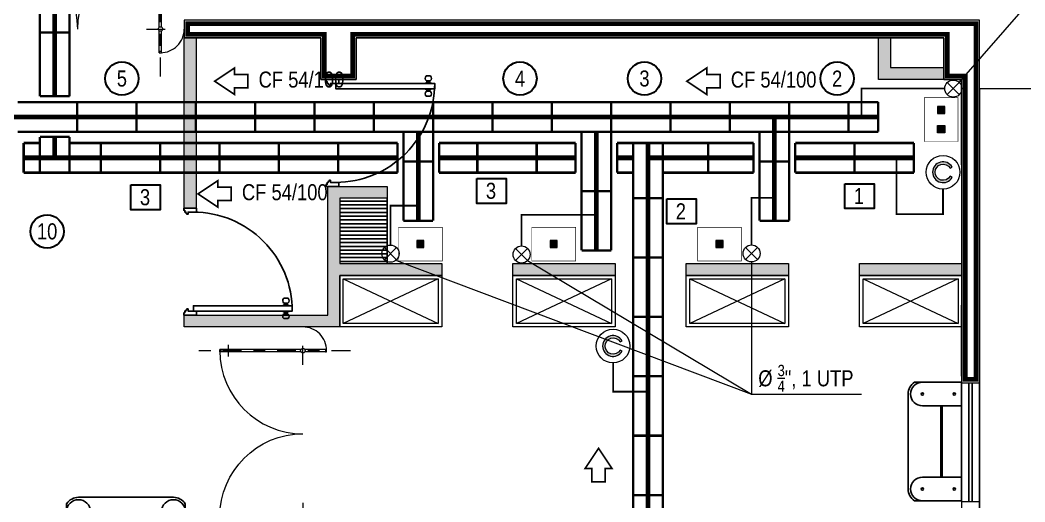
# Model space of a CAD drawing. Header units: millimetres. Extents: x 0 to 99.3, y 0 to 70.2.
# Drawn here: x 25.22 to 33.69, y 22.98 to 27.04 of the extents above; entities that cross this region are included whole.
import ezdxf

# ---------------------------------------------------------------- set-up
doc = ezdxf.new("R2010")
doc.units = ezdxf.units.MM
for name, pattern in [('CENTER', [50.800000000000004, 31.75, -6.35, 6.35, -6.35]), ('DASHED', [0.75, 0.5, -0.25]), ('DOT2', [0.125, 0, -0.125])]:
    doc.linetypes.add(name, pattern=pattern)
for name, color, linetype, lineweight in [('ARQUITECTÓNICO', 152, 'Continuous', 0), ('CRISTAL', 4, 'Continuous', 0), ('INST. VOZ Y DATOS', 40, 'Continuous', 0), ('Mobiliario', 25, 'Continuous', 20), ('TABLAROCA', 33, 'Continuous', 0), ('TEXTOS INST. VOZ Y DATOS', 1, 'Continuous', 0)]:
    doc.layers.add(name, color=color, linetype=linetype, lineweight=lineweight)
for name, color, linetype in [('Muebles', 2, 'Continuous'), ('PUERTAS', 2, 'Continuous'), ('VENTANAS', 3, 'Continuous')]:
    doc.layers.add(name, color=color, linetype=linetype)
doc.styles.add('75', font='ARIALN.TTF', dxfattribs={"height": 0.135})

# ---------------------------------------------------------------- blocks, each defined once
blk = doc.blocks.new('FOLLETERO')
at = {"layer": 'Muebles'}
for p, q in [((1943.24273431034, 1387.917680396631), (1943.639066806148, 1387.917680396631)), ((1943.639066806148, 1387.917680396631), (1943.639066806148, 1386.917680396631)), ((1943.189066806148, 1387.017680396631), (1943.189066806148, 1387.817680396631)), ((1943.639066806148, 1387.717680396631), (1943.309066806148, 1387.717680396631)), ((1943.464066806147, 1387.717680396631), (1943.464066806147, 1387.117680396631)), ((1943.474066806147, 1387.717680396631), (1943.474066806147, 1387.117680396631)), ((1943.639066806148, 1387.117680396631), (1943.309066806148, 1387.117680396631)), ((1943.24273431034, 1386.917680396631), (1943.639066806148, 1386.917680396631))]:
    blk.add_line(p, q, dxfattribs=at)
for centre in [(1943.309066806148, 1387.817680396631), (1943.576935098162, 1387.817680396631), (1943.309066806148, 1387.017680396631), (1943.576935098162, 1387.017680396631)]:
    blk.add_circle(centre, 0.01, dxfattribs=at)
for centre, radius, start, end in [((1943.309066806148, 1387.817680396631), 0.1200000000000085, 123.557309761908, 180), ((1943.309066806148, 1387.817680396631), 0.1000000000000085, 90, 270), ((1943.309066806148, 1387.017680396631), 0.1000000000000085, 90, 270), ((1943.309066806148, 1387.017680396631), 0.1200000000000085, 180, 236.4426902380893)]:
    blk.add_arc(centre, radius, start, end, dxfattribs=at)
blk = doc.blocks.new('gjyti67')
at = {"layer": 'CRISTAL', "color": 8, "linetype": 'CENTER', "ltscale": 0.005}
for p, q in [((148.5714965731248, -45.53365660303581), (148.5714965731237, -45.77141010678614)), ((148.1714967661447, -45.65253335490895), (149.4714963801038, -45.65253335491551))]:
    blk.add_line(p, q, dxfattribs=at)
at = {"layer": 'CRISTAL', "color": 8}
blk.add_line((149.19806077406, -45.60373837810869), (149.1980607740595, -45.70132833171955), dxfattribs=at)
at = {"layer": 'CRISTAL'}
for p, q in [((148.3714965731243, -45.64253336456098), (148.5554860891221, -45.64253336456191)), ((148.3714965731242, -45.66253334525896), (148.555486089122, -45.66253334525985)), ((148.3814965634732, -45.66253334525901), (148.3814965634733, -45.64253336456103)), ((148.5875070571265, -45.64253336456206), (149.2714965731243, -45.64253336456549)), ((148.5875070571264, -45.66253334526002), (149.2714965731242, -45.66253334526348)), ((149.2614965827752, -45.66253334526343), (149.2614965827753, -45.64253336456547))]:
    blk.add_line(p, q, dxfattribs=at)
for points in [[(148.3714965731242, -45.66253334525896), (148.3814965634732, -45.66253334525901), (148.3814965634733, -45.64253336456103), (148.3714965731243, -45.64253336456098)], [(149.2714965731242, -45.66253334526348), (149.2614965827752, -45.66253334526343), (149.2614965827753, -45.64253336456547), (149.2714965731243, -45.64253336456549)]]:
    blk.add_lwpolyline(points, close=True, dxfattribs=at)
blk.add_circle((148.5714965731243, -45.65253335491096), 0.01887684838537466, dxfattribs=at)
for radius, start, end in [(0.6999999999999894, 359.9999999997126, 89.99999999971014), (0.1999999999999953, 179.9999999997126, 269.9999999997134)]:
    blk.add_arc((148.5714965731243, -45.65253335491096), radius, start, end, dxfattribs=at)
blk = doc.blocks.new('jihgouhghg')
at = {"layer": 'PUERTAS'}
for p, q in [((444.4912109647838, 22.01252677439015), (444.4912109651823, 22.01627677439024)), ((444.5437109651822, 22.01627676881196), (444.4912109651823, 22.01627677439024)), ((444.5378930142056, 22.08241890147349), (444.4970289302141, 22.0824189058153)), ((444.535481480385, 22.03646769694399), (444.49944045427, 22.03646770077341)), ((444.5324629710963, 22.02377677000709), (444.502458960862, 22.02377677319498)), ((444.5043417658583, 22.0364677002525), (444.5043417645099, 22.02377677299501)), ((444.5305801687967, 22.03646769746479), (444.5305801674483, 22.02377677020718)), ((444.4912109594713, 21.9625267743902), (444.4912109590729, 21.95877677439012)), ((444.5437109590729, 21.95877676881207), (444.4912109590729, 21.95877677439012)), ((444.535481469985, 21.93858584242878), (444.4994404438701, 21.93858584625809)), ((444.5324629633932, 21.9512767700071), (444.5024589531588, 21.9512767731951)), ((444.5043417554584, 21.93858584573741), (444.5043417568068, 21.9512767729949)), ((444.5305801583968, 21.93858584294958), (444.5305801597451, 21.95127677020719)), ((444.5378929940409, 21.89263463738689), (444.4970289100495, 21.89263464172859))]:
    blk.add_line(p, q, dxfattribs=at)
for points in [[(445.4537567890991, 22.87882240439126), (445.4537567901616, 22.88882240439125), (445.4637567901616, 22.88882240332873), (445.4637567919522, 22.90567453719291), (445.4737567919522, 22.9056745361305), (445.4737567940772, 22.92567453613049), (445.3537567940772, 22.92567454888047), (445.3537567901617, 22.88882241501619), (445.4337567901616, 22.88882240651617), (445.4337567880366, 22.8688224065163), (445.4437567880366, 22.86882240545367, -0.414213562373095)], [(445.4537566928053, 21.97252667211967), (445.4537566917428, 21.96252667211968), (445.4637566917428, 21.96252667105716), (445.4637566899523, 21.94567453719299), (445.4737566899523, 21.94567453613047), (445.4737566878273, 21.92567453613049), (445.3537566878273, 21.92567454888047), (445.3537566917428, 21.96252668274462), (445.4337566917428, 21.96252667424471), (445.4337566938677, 21.9825266742447), (445.4437566938677, 21.98252667318218, 0.414213562373095)]]:
    blk.add_lwpolyline(points, format="xyb", close=True, dxfattribs=at)
for points in [[(445.3837566917427, 21.96252667955719), (444.4574609594713, 21.96252677797611), (444.4574609647839, 22.01252677797606), (445.3837566970553, 22.01252667955725)], [(444.4912109651823, 22.01627677439024), (444.4912109647838, 22.01252677439015), (444.5437109647838, 22.01252676881199), (444.5437109651822, 22.01627676881196)], [(444.4912109590729, 21.95877677439012), (444.4912109594713, 21.9625267743902), (444.5437109594714, 21.96252676881204), (444.5437109590729, 21.95877676881207)]]:
    blk.add_lwpolyline(points, close=True, dxfattribs=at)
for centre, radius, start, end in [((445.3837566917427, 21.96252667955719), 0.9262957322715071, 89.99999391231616, 179.9999939123276), ((444.5174609698759, 22.06045230035932), 0.02999999999999785, 132.927155923717, 233.081109236784), ((444.5174609698759, 22.06045230035932), 0.02999999999999785, 306.9188785878738, 47.07283190093926), ((444.5174609543792, 21.91460124284288), 0.02999999999999785, 126.9188785878738, 227.0728319009392), ((444.5174609543792, 21.91460124284288), 0.02999999999999785, 312.927155923717, 53.08110923678399)]:
    blk.add_arc(centre, radius, start, end, dxfattribs=at)
for centre, major_axis, ratio, start_param, end_param in [((444.4912109659791, 22.02377677439017), (-0.0112479948828348, 1.195243639049787e-09), 0.666785509602156, 1.570796326803308, 3.14159265360552), ((444.5437109582761, 21.95127676881202), (-0.0112479948828348, 1.195049080496987e-09), 0.6667855096117629, 4.712388980381568, 6.283185307169372)]:
    blk.add_ellipse(centre, major_axis=major_axis, ratio=ratio, start_param=start_param, end_param=end_param, dxfattribs=at)
at = {"layer": 'PUERTAS', "extrusion": (0, 0, -1)}
for centre, major_axis, ratio, start_param, end_param in [((444.5437109659791, 22.02377676881201), (-0.0112479948828348, 1.195206684820904e-09), 0.6667855096117629, 4.712388980378469, 6.283185307154379), ((444.491210958276, 21.95127677439007), (-0.01124799488280779, 1.195174250717011e-09), 0.6667855096133642, 1.570796326788197, 3.141592653568909)]:
    blk.add_ellipse(centre, major_axis=major_axis, ratio=ratio, start_param=start_param, end_param=end_param, dxfattribs=at)
blk = doc.blocks.new('A$C1FBE7810')
at = {"layer": 'TABLAROCA'}
blk.add_hatch(color=256, dxfattribs=at).paths.add_polyline_path([(0.549999999999909, 0), (0.549999999999909, 0.3499999999997385), (0.45, 0.3499999999997386), (0.45, 0.09999999999999432), (0, 0.09999999999999433), (-2.775557561562891e-17, 0)])
blk.add_lwpolyline([(0, 0.09999999999999432), (0, 0), (0.549999999999909, 0), (0.549999999999909, 0.3499999999997385), (0.45, 0.3499999999997385), (0.45, 0.09999999999999432), (2.273736754432321e-13, 0.09999999999999432)], dxfattribs=at)

msp = doc.modelspace()

# ---------------------------------------------------------------- hatches: boundary and pattern name
at = {"layer": 'INST. VOZ Y DATOS'}
for points in [[(33.0107672219051, 26.3080849864084), (32.95046620069797, 26.3080849864084), (32.95046620069797, 26.24778396520128), (33.0107672219051, 26.24778396520128)], [(33.0107672219051, 26.08704059748857), (32.95046620069797, 26.08704059748857), (32.95046620069797, 26.14734161869569), (33.0107672219051, 26.14734161869569)], [(28.56260586034432, 25.17934398734269), (28.56260586034432, 25.11904296613557), (28.62290688155144, 25.11904296613557), (28.62290688155144, 25.17934398734269)], [(29.68562038297887, 25.17934398734269), (29.68562038297887, 25.11904296613557), (29.74592140418599, 25.11904296613557), (29.74592140418599, 25.17934398734269)], [(31.08239008599912, 25.17934398734269), (31.08239008599912, 25.11904296613557), (31.14269110720625, 25.11904296613557), (31.14269110720625, 25.17934398734269)]]:
    msp.add_hatch(color=256, dxfattribs=at).paths.add_polyline_path(points)
h = msp.add_hatch(color=104, dxfattribs=at)
edge = h.paths.add_edge_path()
edge.add_line((33.0722841023603, 25.71033429380827), (33.0549635942848, 25.72033429380826))
edge.add_arc((32.99628098834546, 25.75421471214418), 0.0677608366716948, 30.000000000062585, 329.99999999993736, ccw=False)
edge.add_line((33.0549635942848, 25.78809513048009), (33.0722841023603, 25.79809513048008))
edge.add_arc((32.99628098834501, 25.75421471214418), 0.08776083667192032, 29.99999999995654, 330.0000000000435)
h = msp.add_hatch(color=104, dxfattribs=at)
edge = h.paths.add_edge_path()
edge.add_line((30.29200576033736, 24.24679371335037), (30.27468525226186, 24.25679371335036))
edge.add_arc((30.21600264632207, 24.29067413168627), 0.06776083667208863, 30.00000000003689, 330.0000000001296, ccw=False)
edge.add_line((30.27468525226186, 24.32455455002241), (30.29200576033736, 24.33455455002218))
edge.add_arc((30.21600264632207, 24.29067413168627), 0.08776083667192032, 29.99999999995654, 330.0000000000435)
at = {"layer": 'Muebles'}
h = msp.add_hatch(dxfattribs=at)
h.set_pattern_fill('ANSI31', color=256, scale=0.01, angle=135, style=0)
h.set_pattern_definition([(180, (-249.313105688464, 67.29409095573556), (-3.469446951953614e-18, -0.03175), [])])
h.paths.add_polyline_path([(28.31279011567904, 25.53543276027267), (27.91279011567894, 25.53543276027267), (27.91279011567849, 24.98543275602219), (28.31279011567858, 24.98543275602219)])
at = {"layer": 'TABLAROCA'}
for points in [[(26.70279011567891, 25.45143275070973), (26.602790115679, 25.45143275070973), (26.602790115679, 26.88543275602274), (26.70279011567891, 26.88543275602274)], [(27.91279011567849, 24.98543275602219), (28.77279011567816, 24.98543275602219), (28.77279011567816, 24.88543275602228), (27.91279011567849, 24.88543275602228), (27.91279011567849, 24.45143275602231), (26.602790115679, 24.45143275602231), (26.602790115679, 24.55143275602222), (27.81279011567858, 24.55143275602222), (27.81279011567858, 25.63543276027281), (28.31279011567858, 25.63543276027281), (28.31279011567858, 25.53543276027267), (27.91279011567849, 25.53543276027267)], [(29.37279011567853, 24.98543275602242), (30.2327901156782, 24.98543275602219), (30.2327901156782, 24.88543275602228), (29.37279011567853, 24.88543275602251)], [(30.83279011567856, 24.98543275602242), (31.69279011567824, 24.98543275602219), (31.69279011567824, 24.88543275602228), (30.83279011567856, 24.88543275602251)], [(32.2927901156786, 24.98543275602242), (33.15279011567827, 24.98543275602219), (33.15279011567827, 24.88543275602228), (32.2927901156786, 24.88543275602251)]]:
    msp.add_hatch(color=256, dxfattribs=at).paths.add_polyline_path(points)

# ---------------------------------------------------------------- linework, layer by layer
at = {"layer": 'ARQUITECTÓNICO'}
for p, q in [((28.15279011568009, 27.03543275602237), (26.60279011567854, 27.03543275602215)), ((26.60279011567854, 27.03543275602215), (26.602790115679, 26.88543275602274)), ((33.30279011567973, 27.03543275602237), (28.15279011568009, 27.03543275602237)), ((33.30279011567973, 23.9804327560214), (33.30279011567973, 27.03543275602237)), ((27.75279011568, 26.88543275602274), (27.75279011568, 26.5354327560226)), ((27.75279011568, 26.5354327560226), (27.95279011568027, 26.53543275602283)), ((33.15279011568009, 25.81543275602189), (33.15279011568009, 23.9804327560214)), ((33.15279011568009, 23.9804327560214), (33.30279011567973, 23.9804327560214)), ((33.15279011568009, 22.9804327560214), (33.30279011567973, 22.9804327560214))]:
    msp.add_line(p, q, dxfattribs=at)
for points in [[(33.30279011567973, 27.03543275602237), (28.15279011568009, 27.03543275602237), (26.60279011567854, 27.03543275602215), (26.60279011567854, 26.88543275602251), (27.75279011567864, 26.88543275602274), (27.75279011567864, 26.5354327560226), (28.05279011567882, 26.53543275602306), (28.05279011567973, 26.88543275602251), (33.00279011568045, 26.88543275602251), (33.00279011568045, 26.53543275602237), (33.15279011568009, 26.53543275602237), (33.15279011568009, 25.81543275602189), (33.15279011568009, 23.9804327560214), (33.30279011567973, 23.9804327560214), (33.30279011567973, 26.45543275602199)], [(33.30279011567973, 22.45543275602199), (34.30279011567973, 22.45543275602199), (34.30279011567973, 26.45543275602199), (33.30279011567973, 26.45543275602199)]]:
    msp.add_lwpolyline(points, close=True, dxfattribs=at)
at = {"layer": 'ARQUITECTÓNICO', "const_width": 0.04}
msp.add_lwpolyline([(33.27279011567998, 27.0054327560224), (28.15279011568009, 27.0054327560224), (26.63279011567874, 27.00543275602217), (26.63279011567874, 26.91543275602271), (27.78279011567884, 26.91543275602271), (27.78279011567884, 26.56543275602257), (28.02279011567907, 26.5654327560228), (28.02279011567998, 26.91543275602248), (33.0327901156802, 26.91543275602248), (33.0327901156802, 26.56543275602257), (33.18279011567984, 26.56543275602257), (33.18279011567984, 25.81543275602189), (33.18279011567984, 24.01043275602137), (33.27279011567998, 24.01043275602137), (33.27279011567998, 26.45543275602199)], close=True, dxfattribs=at)
at = {"layer": 'ARQUITECTÓNICO'}
for points in [[(33.15279011568009, 25.81543275602189), (33.15279011568009, 26.53543275602237), (33.00279011568045, 26.53543275602237), (33.00279011568045, 26.88543275602251), (28.05279011567973, 26.88543275602251), (28.05279011567882, 26.53543275602306), (27.75279011567864, 26.5354327560226), (27.75279011567864, 26.88543275602274), (26.602790115679, 26.88543275602274)], [(33.15279011568009, 23.9804327560214), (33.15279011568009, 22.10543275602186), (33.30279011567973, 22.10543275602186), (33.30279011567973, 23.9804327560214)]]:
    msp.add_lwpolyline(points, dxfattribs=at)
at = {"layer": 'ARQUITECTÓNICO', "color": 2}
for points in [[(33.15279011567964, 24.03543275602419), (33.15279011567964, 24.6354327560241)], [(33.30279011567973, 24.03543275602419), (33.30279011567973, 24.6354327560241)]]:
    msp.add_lwpolyline(points, dxfattribs=at)
at = {"layer": 'INST. VOZ Y DATOS', "color": 20, "const_width": 0.02}
for points in [[(25.38642637731164, 26.39485686942385), (25.38642637731164, 27.46719303731061)], [(25.63642637731164, 26.39485686942385), (25.63642637731164, 27.46719303731061)], [(25.63642637731164, 26.93102495336734), (25.38642637731164, 26.93102495336734)], [(25.63642637731164, 26.39485686942385), (25.38642637731164, 26.39485686942385)], [(25.25013272619753, 25.75049270754675), (25.25013272619753, 26.00049270754675)], [(25.38642637731164, 26.00049270754675), (25.25013272619753, 26.00049270754675)], [(25.38642637731164, 25.75049270754675), (25.38642637731164, 26.05143275602222)], [(25.63642637731164, 26.05143275602222), (25.38642637731164, 26.05143275602222)], [(25.63642637731164, 25.75049270754675), (25.63642637731164, 26.05143275602222)], [(28.40013272619808, 26.00049270754675), (25.63642637731164, 26.00049270754675)], [(25.90013272619808, 26.00049270754675), (25.90013272619808, 25.75049270754675)], [(26.40013272619808, 26.00049270754675), (26.40013272619808, 25.75049270754675)], [(26.90013272619808, 26.00049270754675), (26.90013272619808, 25.75049270754675)], [(27.40013272619808, 26.00049270754675), (27.40013272619808, 25.75049270754675)], [(27.90013272619808, 26.00049270754675), (27.90013272619808, 25.75049270754675)], [(28.40013272619808, 25.75049270754675), (28.40013272619808, 26.00049270754675)], [(28.75013272619753, 25.75049270754675), (28.75013272619753, 26.00049270754675)], [(29.90013272619808, 26.00049270754675), (28.75013272619753, 26.00049270754675)], [(29.07252145962457, 26.00049270754675), (29.07252145962457, 25.75049270754675)], [(29.57252145962457, 26.00049270754675), (29.57252145962457, 25.75049270754675)], [(29.90013272619808, 25.75049270754675), (29.90013272619808, 26.00049270754675)], [(30.25013272619753, 25.75049270754675), (30.25013272619753, 26.00049270754675)], [(30.38555346629209, 26.00049270754675), (30.25013272619753, 26.00049270754675)], [(30.38555346629209, 19.53567304369813), (30.38555346629209, 26.00049270754675)], [(30.63555346629209, 26.00049270754675), (30.38555346629209, 26.00049270754675)], [(30.63555346629209, 19.53567304369813), (30.63555346629209, 26.00049270754675)], [(31.39925981517808, 26.00049270754675), (30.63555346629209, 26.00049270754675)], [(31.01740664073486, 26.00049270754675), (31.01740664073486, 25.75049270754675)], [(31.39925981517808, 26.00049270754675), (31.39925981517808, 25.75049270754675)], [(32.75100563721753, 26.00049270754675), (31.75100563721753, 26.00049270754675)], [(31.75100563721753, 26.00049270754675), (31.75100563721753, 25.75049270754675)], [(32.25100563721753, 26.00049270754675), (32.25100563721753, 25.75049270754675)], [(32.75100563721753, 26.00049270754675), (32.75100563721753, 25.75049270754675)], [(25.38642637731164, 25.75049270754675), (25.25013272619753, 25.75049270754675)], [(25.63642637731164, 25.75049270754675), (25.38642637731164, 25.75049270754675)], [(28.40013272619808, 25.75049270754675), (25.63642637731164, 25.75049270754675)], [(29.90013272619808, 25.75049270754675), (28.75013272619753, 25.75049270754675)], [(30.38555346629209, 25.75049270754675), (30.25013272619753, 25.75049270754675)], [(31.39925981517808, 25.75049270754675), (30.63555346629209, 25.75049270754675)], [(32.75100563721753, 25.75049270754675), (31.75100563721753, 25.75049270754675)], [(30.63555346629209, 25.53567304369813), (30.38555346629209, 25.53567304369813)], [(30.63555346629209, 25.03567304369813), (30.38555346629209, 25.03567304369813)], [(30.63555346629209, 24.53567304369813), (30.38555346629209, 24.53567304369813)], [(30.63555346629209, 24.03567304369813), (30.38555346629209, 24.03567304369813)], [(30.63555346629209, 23.53567304369813), (30.38555346629209, 23.53567304369813)], [(30.63555346629209, 23.03567304369813), (30.38555346629209, 23.03567304369813)]]:
    msp.add_lwpolyline(points, dxfattribs=at)
at = {"layer": 'INST. VOZ Y DATOS', "color": 104, "linetype": 'DOT2', "ltscale": 0.5, "const_width": 0.04}
for points in [[(25.51142637731118, 26.39485686942385), (25.51142637731118, 27.44135806561098)], [(25.51142637731118, 25.87549270754675), (25.51142637731118, 26.05143275602222)], [(30.51055346629119, 19.53567304369813), (30.51055346629119, 26.00049270754675)], [(28.40013272619808, 25.87549270754675), (25.25013272619753, 25.87549270754675)], [(29.90013272619808, 25.87549270754675), (28.75013272619753, 25.87549270754675)], [(30.38555346629209, 25.87549270754675), (30.25013272619753, 25.87549270754675)], [(31.39925981517808, 25.87549270754675), (30.51055346629119, 25.87549270754675)], [(32.75100563721753, 25.87549270754675), (31.75100563721753, 25.87549270754675)]]:
    msp.add_lwpolyline(points, dxfattribs=at)
at = {"layer": 'INST. VOZ Y DATOS', "color": 6}
for points in [[(33.03136912889249, 26.50941720803212), (33.1331925049185, 26.40759383154045)], [(33.03136912889249, 26.40759383154045), (33.1331925049185, 26.50941720803212)], [(28.29026963591923, 25.11966224044204), (28.39209301194524, 25.01783886395037)], [(28.29026963591923, 25.01783886395037), (28.39209301194524, 25.11966224044204)], [(29.39428349373475, 25.1123083182747), (29.49610686976075, 25.01048494178303)], [(29.39428349373475, 25.01048494178303), (29.49610686976075, 25.1123083182747)], [(31.33208750315544, 25.12127666877495), (31.43391087918144, 25.01945329228329)], [(31.33208750315544, 25.01945329228329), (31.43391087918144, 25.12127666877495)]]:
    msp.add_lwpolyline(points, dxfattribs=at)
at = {"layer": 'INST. VOZ Y DATOS', "color": 6, "linetype": 'DASHED', "ltscale": 0.01, "const_width": 0.015}
for points in [[(33.01028081760387, 26.45850551978629), (32.30830439045303, 26.45850551978629), (32.30830439045303, 26.22036638194368)], [(32.99628098834546, 25.61203301778482), (32.99628098834546, 25.40043091525513), (32.60442917938099, 25.40043091525513), (32.60442917938099, 25.87549270754675)], [(31.38299919186693, 25.14236498052901), (31.38299919186693, 25.53864601940063), (31.57513272619781, 25.53864601940063)], [(28.34118132463072, 25.1407505521961), (28.34118132463072, 25.47296819423536), (28.57513272619781, 25.47296819423536)], [(29.44519518244624, 25.13339663002898), (29.44519518244624, 25.3947988412383), (30.07513272619781, 25.3947988412383)], [(30.21600264632207, 24.14849243732692), (30.21600264632207, 23.90658879391185), (30.51055346629119, 23.90658879391185)]]:
    msp.add_lwpolyline(points, dxfattribs=at)
at = {"layer": 'INST. VOZ Y DATOS', "const_width": 0.02}
for points in [[(25.20013272619781, 26.34536638194368), (32.45013272619781, 26.34536638194368)], [(25.70013272619781, 26.34536638194368), (25.70013272619781, 26.09536638194368)], [(26.20013272619781, 26.34536638194368), (26.20013272619781, 26.09536638194368)], [(26.70013272619781, 26.34536638194368), (26.70013272619781, 26.09536638194368)], [(27.20013272619781, 26.34536638194368), (27.20013272619781, 26.09536638194368)], [(27.70013272619781, 26.34536638194368), (27.70013272619781, 26.09536638194368)], [(28.20013272619781, 26.34536638194368), (28.20013272619781, 26.09536638194368)], [(28.70013272619781, 26.34536638194368), (28.70013272619781, 26.09536638194368)], [(29.20013272619781, 26.34536638194368), (29.20013272619781, 26.09536638194368)], [(29.70013272619781, 26.34536638194368), (29.70013272619781, 26.09536638194368)], [(30.20013272619781, 26.34536638194368), (30.20013272619781, 26.09536638194368)], [(30.70013272619781, 26.34536638194368), (30.70013272619781, 26.09536638194368)], [(31.20013272619781, 26.34536638194368), (31.20013272619781, 26.09536638194368)], [(31.70013272619781, 26.34536638194368), (31.70013272619781, 26.09536638194368)], [(32.20013272619781, 26.34536638194368), (32.20013272619781, 26.09536638194368)], [(32.45013272619781, 26.34536638194368), (32.45013272619781, 26.09536638194368)], [(25.20013272619781, 26.09536638194368), (32.45013272619781, 26.09536638194368)], [(28.45013272619781, 25.34536638194368), (28.45013272619781, 26.09536638194368)], [(28.70013272619781, 25.34536638194368), (28.70013272619781, 26.09536638194368)], [(29.95013272619781, 25.09536638194368), (29.95013272619781, 26.09536638194368)], [(30.20013272619781, 25.09536638194368), (30.20013272619781, 26.09536638194368)], [(31.45013272619781, 25.34536638194368), (31.45013272619781, 26.09536638194368)], [(31.70013272619781, 25.34536638194368), (31.70013272619781, 26.09536638194368)], [(28.70013272619781, 25.84536638194368), (28.45013272619781, 25.84536638194368)], [(31.70013272619781, 25.84536638194368), (31.45013272619781, 25.84536638194368)], [(30.20013272619781, 25.59536638194368), (29.95013272619781, 25.59536638194368)], [(28.70013272619781, 25.34536638194368), (28.45013272619781, 25.34536638194368)], [(31.70013272619781, 25.34536638194368), (31.45013272619781, 25.34536638194368)], [(30.20013272619781, 25.09536638194368), (29.95013272619781, 25.09536638194368)]]:
    msp.add_lwpolyline(points, dxfattribs=at)
at = {"layer": 'INST. VOZ Y DATOS', "const_width": 0.005}
for points in [[(32.83852985289832, 26.3818020895153), (33.12270356970521, 26.3818020895153), (33.12270356970521, 26.01332349438167), (32.83852985289832, 26.01332349438167)], [(28.40851707279899, 25.00710661833591), (28.40851707279899, 25.2912803351428), (28.77699566793262, 25.2912803351428), (28.77699566793262, 25.00710661833591)], [(29.53153159543353, 25.00710661833591), (29.53153159543353, 25.2912803351428), (29.90001019056717, 25.2912803351428), (29.90001019056717, 25.00710661833591)], [(30.92830129845379, 25.00710661833591), (30.92830129845379, 25.2912803351428), (31.29677989358743, 25.2912803351428), (31.29677989358743, 25.00710661833591)]]:
    msp.add_lwpolyline(points, close=True, dxfattribs=at)
at = {"layer": 'INST. VOZ Y DATOS'}
for points in [[(33.0107672219051, 26.30808498710689), (32.95046620069797, 26.30808498710689), (32.95046620069797, 26.24778396566694), (33.0107672219051, 26.24778396566694)], [(33.0107672219051, 26.08704059679008), (32.95046620069797, 26.08704059679008), (32.95046620069797, 26.14734161823003), (33.0107672219051, 26.14734161823003)], [(28.56260585964583, 25.17934398734269), (28.56260585964583, 25.11904296613557), (28.62290688108578, 25.11904296613557), (28.62290688108578, 25.17934398734269)], [(29.68562038228038, 25.17934398734269), (29.68562038228038, 25.11904296613557), (29.74592140372033, 25.11904296613557), (29.74592140372033, 25.17934398734269)], [(31.08239008530063, 25.17934398734269), (31.08239008530063, 25.11904296613557), (31.14269110674059, 25.11904296613557), (31.14269110674059, 25.17934398734269)]]:
    msp.add_lwpolyline(points, close=True, dxfattribs=at)
at = {"layer": 'INST. VOZ Y DATOS', "color": 6, "const_width": 0.04}
for points in [[(25.07513272619781, 26.22036638194368), (32.45013272619781, 26.22036638194368)], [(31.57513272619781, 25.34536638194368), (31.57513272619781, 26.22036638194368)], [(28.57513272619781, 25.34536638194368), (28.57513272619781, 26.09536638194368)], [(30.07513272619781, 25.09536638194368), (30.07513272619781, 26.09536638194368)]]:
    msp.add_lwpolyline(points, dxfattribs=at)
at = {"layer": 'INST. VOZ Y DATOS', "color": 104}
for points in [[(33.0722841023603, 25.71033429380827), (33.0549635942848, 25.72033429380826, -3.732050807566289), (33.0549635942848, 25.78809513048009), (33.0722841023603, 25.79809513048008, 3.732050807565652)], [(30.29200576033736, 24.24679371335037), (30.27468525226186, 24.25679371335036, -3.732050807566289), (30.27468525226186, 24.32455455002241), (30.29200576033736, 24.33455455002218, 3.732050807565652)]]:
    msp.add_lwpolyline(points, format="xyb", close=True, dxfattribs=at)
at = {"layer": 'INST. VOZ Y DATOS', "color": 6}
for centre in [(33.08228081760399, 26.45850551978629), (28.34118132463072, 25.06875055219621), (29.44519518244624, 25.06139663002887), (31.38299919186693, 25.07036498052912)]:
    msp.add_circle(centre, 0.072, dxfattribs=at)
at = {"layer": 'INST. VOZ Y DATOS', "color": 104, "ltscale": 0.5}
for centre in [(32.99628098834546, 25.75421471214418), (30.21600264632207, 24.29067413168627)]:
    msp.add_circle(centre, 0.1421816943593148, dxfattribs=at)
at = {"layer": 'Muebles'}
msp.add_lwpolyline([(28.31279011567858, 25.53543276027267), (28.31279011567858, 24.98543275602219)], dxfattribs=at)
at = {"layer": 'TABLAROCA'}
for points in [[(26.70279011567891, 25.45143275070973), (26.602790115679, 25.45143275070973), (26.602790115679, 26.88543275602274), (26.70279011567891, 26.88543275602274)], [(27.91279011567849, 24.98543275602219), (28.77279011567816, 24.98543275602219), (28.77279011567816, 24.88543275602228), (27.91279011567849, 24.88543275602228), (27.91279011567849, 24.45143275602231), (26.602790115679, 24.45143275602231), (26.602790115679, 24.55143275602222), (27.81279011567858, 24.55143275602222), (27.81279011567858, 25.63543276027281), (28.31279011567858, 25.63543276027281), (28.31279011567858, 25.53543276027267), (27.91279011567849, 25.53543276027267)], [(29.37279011567853, 24.98543275602242), (30.2327901156782, 24.98543275602219), (30.2327901156782, 24.88543275602228), (29.37279011567853, 24.88543275602251)], [(30.83279011567856, 24.98543275602242), (31.69279011567824, 24.98543275602219), (31.69279011567824, 24.88543275602228), (30.83279011567856, 24.88543275602251)], [(32.2927901156786, 24.98543275602242), (33.15279011567827, 24.98543275602219), (33.15279011567827, 24.88543275602228), (32.2927901156786, 24.88543275602251)], [(27.91279011567849, 24.88543275602228), (28.77279011567816, 24.88543275602228), (28.77279011567816, 24.45143275602231), (27.91279011567849, 24.45143275602231)], [(27.94279011567824, 24.85543275602231), (28.74279011567842, 24.85543275602231), (28.74279011567842, 24.48143275602229), (27.94279011567824, 24.48143275602229)], [(29.37279011567853, 24.88543275602228), (30.2327901156782, 24.88543275602228), (30.2327901156782, 24.45143275602231), (29.37279011567853, 24.45143275602231)], [(29.40279011567827, 24.85543275602231), (30.20279011567845, 24.85543275602231), (30.20279011567845, 24.48143275602229), (29.40279011567827, 24.48143275602229)], [(30.83279011567856, 24.88543275602228), (31.69279011567824, 24.88543275602228), (31.69279011567824, 24.45143275602231), (30.83279011567856, 24.45143275602231)], [(30.86279011567831, 24.85543275602231), (31.66279011567849, 24.85543275602231), (31.66279011567849, 24.48143275602229), (30.86279011567831, 24.48143275602229)], [(32.2927901156786, 24.88543275602228), (33.15279011567827, 24.88543275602228), (33.15279011567827, 24.45143275602231), (32.2927901156786, 24.45143275602231)], [(32.32279011567834, 24.85543275602231), (33.12279011567853, 24.85543275602231), (33.12279011567853, 24.48143275602229), (32.32279011567834, 24.48143275602229)]]:
    msp.add_lwpolyline(points, close=True, dxfattribs=at)
for points in [[(27.94279011567824, 24.85543275602231), (28.74279011567842, 24.48143275602229)], [(28.74279011567842, 24.85543275602231), (27.94279011567824, 24.48143275602229)], [(29.40279011567827, 24.85543275602231), (30.20279011567845, 24.48143275602229)], [(30.20279011567845, 24.85543275602231), (29.40279011567827, 24.48143275602229)], [(30.86279011567831, 24.85543275602231), (31.66279011567849, 24.48143275602229)], [(31.66279011567849, 24.85543275602231), (30.86279011567831, 24.48143275602229)], [(32.32279011567834, 24.85543275602231), (33.12279011567853, 24.48143275602229)], [(33.12279011567853, 24.85543275602231), (32.32279011567834, 24.48143275602229)]]:
    msp.add_lwpolyline(points, dxfattribs=at)
at = {"layer": 'TEXTOS INST. VOZ Y DATOS'}
for points in [[(33.13319250212453, 26.50941720803212), (34.12167111108965, 27.64500825646473), (35.04852747359791, 27.64500825646473)], [(28.3920930124109, 25.01048494131783), (31.38299919116844, 23.88386224338524), (31.38299919116844, 23.88386224338524)], [(29.4961068702255, 25.01048494131783), (31.38299919116844, 23.88386224338524), (31.38299919116844, 23.88386224338524)], [(31.38299919186693, 24.998364980529), (31.38299919116844, 23.88386224338524), (32.3098555536767, 23.88386224338524)]]:
    msp.add_lwpolyline(points, dxfattribs=at)
at = {"layer": 'TEXTOS INST. VOZ Y DATOS', "const_width": 0.01403325000000001}
for points in [[(27.14003689785795, 26.52051801978246), (27.14003689762512, 26.57665102042824), (27.0277708981962, 26.57665102042824), (27.02777089796336, 26.63278402107403), (26.8593718967245, 26.52051802257643), (27.0277708974977, 26.40825202035353), (27.02777089703204, 26.46438502099932), (27.14003689692663, 26.46438502099932)], [(31.11821350591435, 26.52051801978246), (31.11821350568152, 26.57665102042824), (31.0059475062526, 26.57665102042824), (31.00594750601977, 26.63278402107403), (30.8375485047809, 26.52051802257643), (31.0059475055541, 26.40825202035353), (31.00594750508844, 26.46438502099932), (31.11821350498303, 26.46438502099932)], [(26.99924984870768, 25.57190739646217), (26.99924984847485, 25.62804039710795), (26.88698384904592, 25.62804039710795), (26.88698384881309, 25.68417339775374), (26.71858484757422, 25.57190739925613), (26.88698384834743, 25.45964139703324), (26.88698384788177, 25.51577439767902), (26.99924984777635, 25.51577439767902)], [(30.09380926739823, 23.14814575019545), (30.03767626675244, 23.14814575042828), (30.03767626675244, 23.26041174985721), (29.98154326610666, 23.26041175009004), (30.09380926460426, 23.42881075132891), (30.20607526682716, 23.2604117505557), (30.14994226618137, 23.26041175102137), (30.14994226618137, 23.14814575112678)]]:
    msp.add_lwpolyline(points, close=True, dxfattribs=at)
at = {"layer": 'TEXTOS INST. VOZ Y DATOS', "lineweight": 30}
for points in [[(29.06891919529335, 25.70107277902707), (29.31496952693806, 25.70107277902707), (29.31496952693806, 25.49208276312743), (29.06891919529335, 25.49208276312743)], [(32.16912547088805, 25.65789825479624), (32.4151758025323, 25.65789825479624), (32.4151758025323, 25.44890823889659), (32.16912547088805, 25.44890823889659)], [(26.15405130401314, 25.64691162233885), (26.4001016356583, 25.64691162233885), (26.4001016356583, 25.4379216064392), (26.15405130401314, 25.4379216064392)], [(30.66884205649831, 25.52899826308135), (30.91489238814302, 25.52899826308135), (30.91489238814302, 25.3200082471817), (30.66884205649831, 25.3200082471817)]]:
    msp.add_lwpolyline(points, close=True, dxfattribs=at)
for centre in [(26.07768306807475, 26.54276640400963), (29.43193207955619, 26.54276640400963), (30.48061227609014, 26.54276640400963), (32.10392901665136, 26.54276640400963), (25.44766512759952, 25.25542780537126)]:
    msp.add_circle(centre, 0.1404577247078833, dxfattribs=at)
at = {"layer": 'VENTANAS'}
for points in [[(33.21279052145246, 23.9804327560214), (33.2127892465669, 22.98043274209567)], [(33.24279052145221, 23.9804327560214), (33.2427892465671, 22.9804327420959)]]:
    msp.add_lwpolyline(points, dxfattribs=at)

# ---------------------------------------------------------------- block references
at = {"layer": 'CRISTAL', "xscale": -1, "rotation": 270}
msp.add_blockref('gjyti67', (70.6553234705666, -121.6110638170255), dxfattribs=at)
at = {"layer": 'CRISTAL'}
for p, rotation in [((-19.24974323920878, -121.6110638170255), 89.99999999999999), ((176.1742866888035, -21.40110059888866), 180), ((176.1742866888035, -21.40110059888866), 180)]:
    msp.add_blockref('gjyti67', p, dxfattribs=dict(at, rotation=rotation))
at = {"layer": 'CRISTAL', "xscale": -1}
msp.add_blockref('gjyti67', (176.1742866888035, 68.5039661109331), dxfattribs=at)
at = {"layer": 'Mobiliario'}
msp.add_blockref('FOLLETERO', (-1910.486276690468, -1363.931364185687), dxfattribs=at)
at = {"layer": 'Mobiliario', "rotation": 270}
msp.add_blockref('FOLLETERO', (-1361.305512767502, 1966.205499562171), dxfattribs=at)
at = {"layer": 'PUERTAS', "xscale": 0.8999999999999719, "yscale": 0.8999999999999719, "zscale": 0.8999999999999719, "rotation": 180}
msp.add_blockref('jihgouhghg', (428.7251711347121, 46.26853984427703), dxfattribs=at)
at = {"layer": 'PUERTAS', "xscale": -0.8999999999999719, "yscale": 0.8999999999999719, "zscale": 0.8999999999999719}
msp.add_blockref('jihgouhghg', (427.5251711347114, 4.818325667767795), dxfattribs=at)
at = {"layer": 'TABLAROCA', "xscale": -1}
msp.add_blockref('A$C1FBE7810', (33.00279011568045, 26.53543275602283), dxfattribs=at)

# ---------------------------------------------------------------- texts
at = {"layer": 'TEXTOS INST. VOZ Y DATOS', "char_height": 0.135, "style": '75'}
for s, insert, width, attachment_point in [('5', (26.07768306807475, 26.54276640400963), 1.385165297991489, 5), ('CF 54/100', (27.59079794974514, 26.60218177230126), 1.539072553323876, 2), ('4', (29.43193207955665, 26.54276640400963), 1.385165297991489, 5), ('3', (30.4806122760906, 26.54276640400963), 1.385165297991489, 5), ('CF 54/100', (31.56897455780154, 26.60218177230126), 1.539072553323876, 2), ('2', (32.10392901665182, 26.54276640400963), 1.385165297991489, 5), ('CF 54/100', (27.45001090059441, 25.65357114898097), 1.539072553323876, 2), ('10', (25.44766512759952, 25.25542780537126), 1.385165297991489, 5), ('\\A1;%%C {\\H0.7x;\\S3/4;}", 1 UTP', (32.2419987923472, 24.13210302530638), 2.199120933601989, 3)]:
    msp.add_mtext(s, dxfattribs=dict(at, insert=insert, width=width, attachment_point=attachment_point))
at = {"layer": 'TEXTOS INST. VOZ Y DATOS', "lineweight": 30, "char_height": 0.135, "width": 1.385165297991489, "attachment_point": 5, "style": '75'}
for s, insert in [('3', (29.18734324018351, 25.59689301904473)), ('3', (26.2724753489033, 25.5427318623565)), ('1', (32.28754951577821, 25.55371849481389)), ('2', (30.78726610138847, 25.424818503099))]:
    msp.add_mtext(s, dxfattribs=dict(at, insert=insert))

doc.saveas('drawing.dxf')
